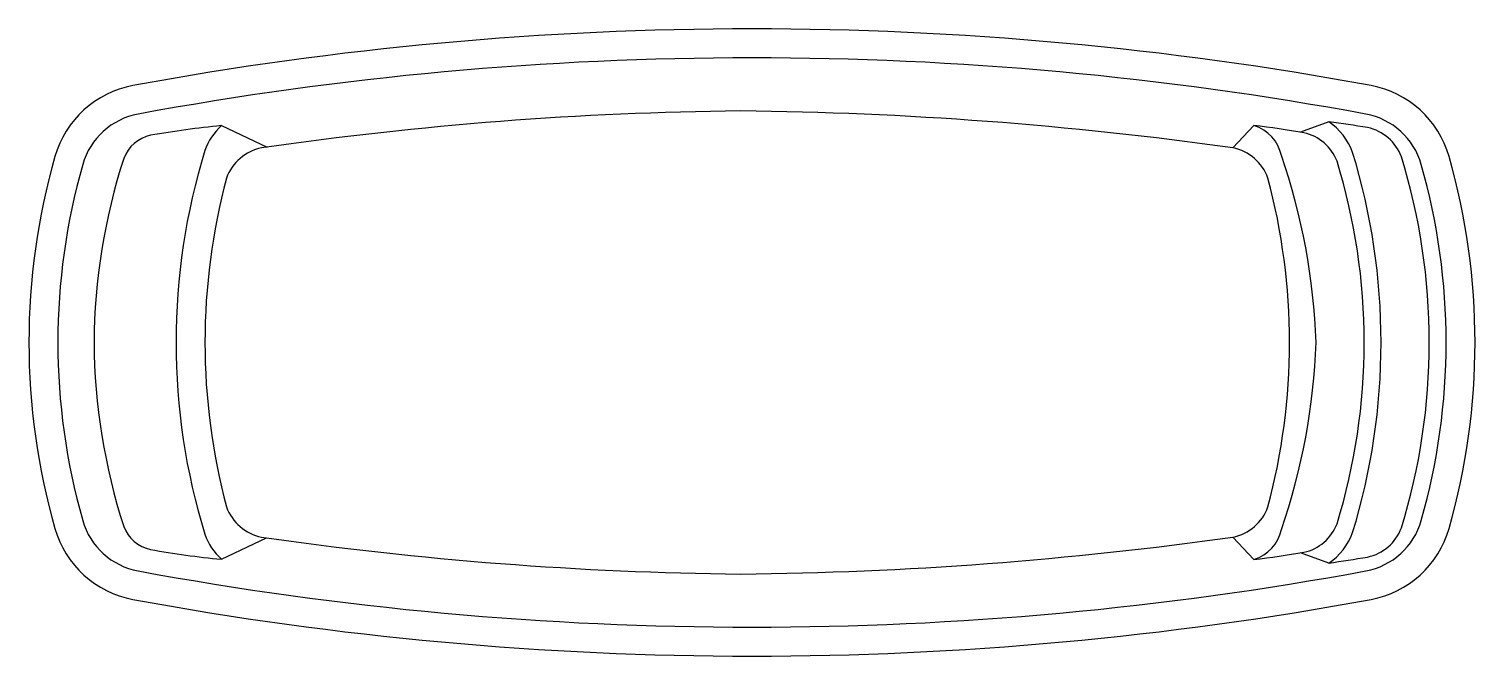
# Model space of a CAD drawing. Header units: millimetres. Extents: x 28.46 to 34.46, y 23.91 to 26.51.
import ezdxf

# ---------------------------------------------------------------- set-up
doc = ezdxf.new("R2010")
doc.units = ezdxf.units.MM
doc.header["$LTSCALE"] = 10
doc.layers.add('piscinas_igui', color=3, linetype='Continuous')

msp = doc.modelspace()

# ---------------------------------------------------------------- linework, layer by layer
at = {"layer": 'piscinas_igui', "color": 2}
for p, q in [((29.2633, 26.1114), (29.4529, 26.0226)), ((33.8579, 26.1272), (33.7411, 26.084)), ((29.2633, 24.3135), (29.45, 24.4024)), ((33.8579, 24.2972), (33.7411, 24.3402))]:
    msp.add_line(p, q, dxfattribs=at)
at = {"layer": 'piscinas_igui', "color": 1}
for p, q in [((33.5475, 26.1122), (33.4601, 26.0187)), ((33.5475, 24.3122), (33.4601, 24.4054))]:
    msp.add_line(p, q, dxfattribs=at)
at = {"layer": 'piscinas_igui'}
for points in [[(34.3569, 25.9831, 0.284972), (34.0331, 26.2774, 0.091438), (28.8964, 26.2774, 0.284972), (28.5726, 25.9831, 0.139889), (28.5726, 24.4413, 0.284972), (28.8964, 24.147, 0.091438), (34.0331, 24.147, 0.284972), (34.3569, 24.4413, 0.139889)], [(34.2415, 25.9502, 0.284972), (34.0113, 26.1594, 0.091438), (28.9182, 26.1594, 0.284972), (28.688, 25.9502, 0.139889), (28.688, 24.4742, 0.284972), (28.9182, 24.265, 0.091438), (34.0113, 24.265, 0.284972), (34.2415, 24.4742, 0.139889)]]:
    msp.add_lwpolyline(points, format="xyb", close=True, dxfattribs=at)
at = {"layer": 'piscinas_igui', "color": 1}
msp.add_lwpolyline([(33.6948, 25.2122, 0.065549), (33.6053, 25.8936, 0.262985), (33.4601, 26.0189, 0.032395), (31.4176, 26.1722, 0.033282), (29.4299, 26.019, 0.262985), (29.2846, 25.8937, 0.065549), (29.1952, 25.2123, 0.065549), (29.2846, 24.5308, 0.262985), (29.4299, 24.4055, 0.033282), (31.4176, 24.2522, 0.032395), (33.4601, 24.4054, 0.262985), (33.6053, 24.5307, 0.065549)], format="xyb", close=True, dxfattribs=at)
at = {"layer": 'piscinas_igui', "color": 2}
for points in [[(29.2633, 26.1114, 0.018799), (28.9693, 26.0712, 0.251325), (28.8581, 25.9757, 0.075799), (28.7348, 25.2124, 0.075799), (28.8581, 24.4492, 0.251325), (28.9693, 24.3537, 0.018799), (29.2633, 24.3135)], [(29.2633, 26.1114, 0.121441), (29.1945, 26.0077, 0.074697), (29.0752, 25.2124, 0.074697), (29.1945, 24.4172, 0.121441), (29.2633, 24.3135)], [(33.8579, 24.2972, 0.000294), (34.0189, 24.3227, 0.255022), (34.1593, 24.4435, 0.07478), (34.2748, 25.2129, 0.07478), (34.1593, 25.9824, 0.255022), (34.0189, 26.1032, 0.009287), (33.8579, 26.1272, 0.002123)], [(33.8579, 24.2972, 0.159772), (33.9566, 24.4239, 0.074697), (34.0748, 25.2122, 0.074697), (33.9566, 26.0005, 0.159772), (33.8579, 26.1272)]]:
    msp.add_lwpolyline(points, format="xyb", dxfattribs=at)
at = {"layer": 'piscinas_igui', "color": 1}
for points in [[(33.5475, 24.3122, 0.265207), (33.6616, 24.4369, 0.074346), (33.8048, 25.2122, 0.074372), (33.6616, 25.9871, 0.264634), (33.5475, 26.1122)], [(33.5475, 24.3122, 0.011065), (33.7548, 24.3425, 0.255022), (33.8919, 24.4605, 0.07478), (34.0048, 25.2121, 0.07478), (33.8919, 25.9638, 0.255022), (33.7548, 26.0817, 0.010667), (33.5475, 26.1122)]]:
    msp.add_lwpolyline(points, format="xyb", dxfattribs=at)

doc.saveas('drawing.dxf')
